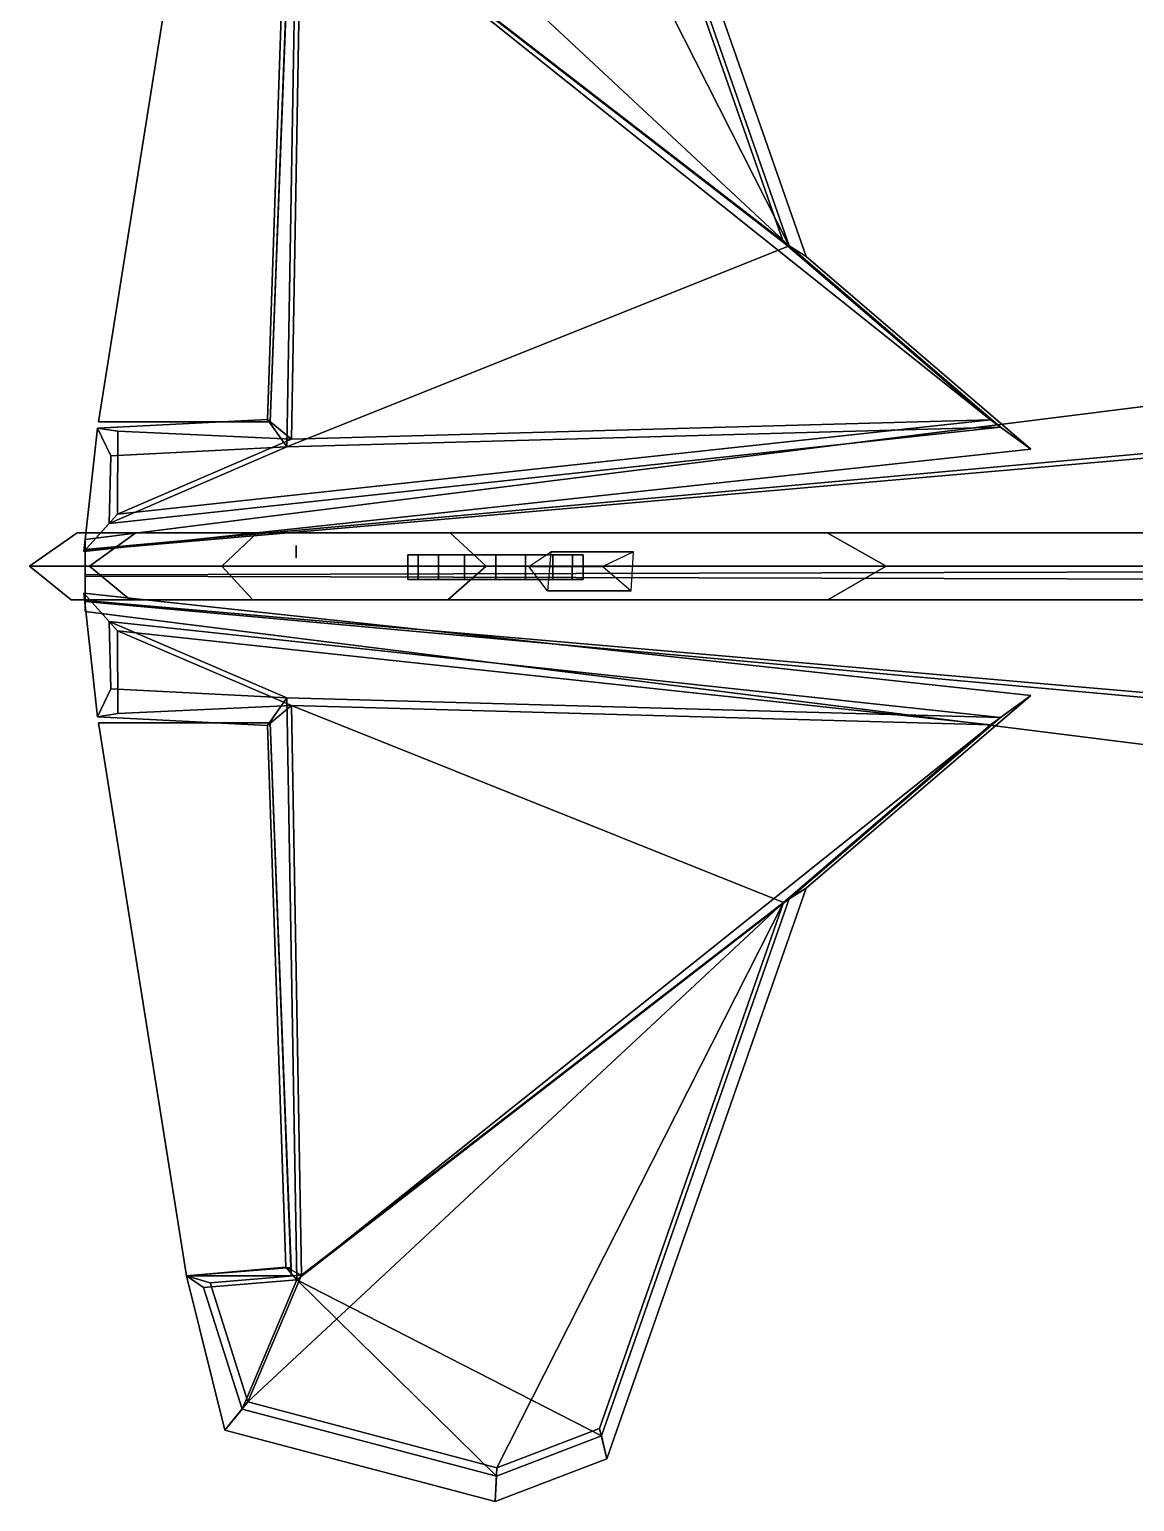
# Model space of a CAD drawing. Header units: metres. Extents: x -69.1 to 3.1, y -45.7 to 47.
# Drawn here: x -69.06 to -42.68, y -21.6 to 13.54 of the extents above; entities that cross this region are included whole.
import ezdxf

# ---------------------------------------------------------------- set-up
doc = ezdxf.new("R2010")
doc.units = ezdxf.units.M

msp = doc.modelspace()

# ---------------------------------------------------------------- linework, layer by layer
at = {"layer": 'AileronD', "color": 46}
for points in [[(-50.928146, 8.371392, 15.636719), (-57.912624, 22.153156, 15.636719), (-63.984753, 20.550264, 15.636719)], [(-50.928146, 8.371392, 15.636719), (-55.406559, 21.194176, 15.636719), (-57.912624, 22.153156, 15.636719)], [(-50.519939, 8.116426, 16.236719), (-51.064217, 8.456381, 16.836718), (-55.449329, 21.012035, 16.836718), (-55.278252, 21.740639, 16.236719)], [(-50.928146, 8.371392, 15.636719), (-50.519939, 8.116426, 16.236719), (-55.278252, 21.740639, 16.236719), (-55.406559, 21.194176, 15.636719)], [(-62.567238, 17.359259, 16.836718), (-55.449329, 21.012035, 16.836718), (-51.064217, 8.456381, 16.836718)], [(-50.928146, 8.371392, 15.636719), (-63.984753, 20.550264, 15.636719), (-62.675915, 17.463694, 15.636719)], [(-62.675915, 17.463694, 15.636719), (-62.941307, 17.161308, 16.236719), (-63.376038, 4.231268, 16.236719), (-62.915577, 3.573314, 15.636719)], [(-62.941307, 17.161308, 16.236719), (-62.567238, 17.359259, 16.836718), (-62.80191, 3.758258, 16.836718), (-63.376038, 4.231268, 16.236719)], [(-62.675915, 17.463694, 15.636719), (-62.915577, 3.573314, 15.636719), (-50.928146, 8.371392, 15.636719)], [(-62.80191, 3.758258, 16.836718), (-62.567238, 17.359259, 16.836718), (-46.121056, 4.220489, 16.836718)], [(-62.567238, 17.359259, 16.836718), (-51.064217, 8.456381, 16.836718), (-46.121056, 4.220489, 16.836718)], [(-45.15609, 3.520034, 16.236719), (-46.121056, 4.220489, 16.836718), (-51.064217, 8.456381, 16.836718), (-50.519939, 8.116426, 16.236719)], [(-62.915577, 3.573314, 15.636719), (-45.879818, 4.04538, 15.636719), (-50.928146, 8.371392, 15.636719)], [(-45.879818, 4.04538, 15.636719), (-45.15609, 3.520034, 16.236719), (-50.519939, 8.116426, 16.236719), (-50.928146, 8.371392, 15.636719)], [(-67.763275, 1.079902, 16.236719), (-66.955139, 1.971738, 16.836718), (-46.121056, 4.220489, 16.836718), (-45.15609, 3.520034, 16.236719)], [(-62.915577, 3.573314, 15.636719), (-63.376038, 4.231268, 16.236719), (-67.437973, 4.025974, 16.236719), (-67.11496, 3.360684, 15.636719)], [(-63.376038, 4.231268, 16.236719), (-62.80191, 3.758258, 16.836718), (-66.953011, 3.948134, 16.836718), (-67.437973, 4.025974, 16.236719)], [(-46.121056, 4.220489, 16.836718), (-66.955139, 1.971738, 16.836718), (-62.80191, 3.758258, 16.836718)], [(-67.157173, 1.748782, 15.636719), (-67.763275, 1.079902, 16.236719), (-45.15609, 3.520034, 16.236719), (-45.879818, 4.04538, 15.636719)], [(-67.11496, 3.360684, 15.636719), (-67.437973, 4.025974, 16.236719), (-67.763275, 1.079902, 16.236719), (-67.157173, 1.748782, 15.636719)], [(-67.437973, 4.025974, 16.236719), (-66.953011, 3.948134, 16.836718), (-66.955139, 1.971738, 16.836718), (-67.763275, 1.079902, 16.236719)], [(-62.915577, 3.573314, 15.636719), (-67.157173, 1.748782, 15.636719), (-45.879818, 4.04538, 15.636719)], [(-66.955139, 1.971738, 16.836718), (-66.953011, 3.948134, 16.836718), (-62.80191, 3.758258, 16.836718)], [(-62.915577, 3.573314, 15.636719), (-67.11496, 3.360684, 15.636719), (-67.157173, 1.748782, 15.636719)]]:
    msp.add_3dface(points, dxfattribs=at)
at = {"layer": 'AileronG', "color": 47}
for points in [[(-67.157173, -0.588975, 15.636719), (-67.763275, 0.079904, 16.236719), (-67.437973, -2.866168, 16.236719), (-67.11496, -2.200878, 15.636719)], [(-45.879818, -2.885574, 15.636719), (-45.15609, -2.360228, 16.236719), (-67.763275, 0.079904, 16.236719), (-67.157173, -0.588975, 15.636719)], [(-67.763275, 0.079904, 16.236719), (-66.955139, -0.811932, 16.836718), (-66.953011, -2.788328, 16.836718), (-67.437973, -2.866168, 16.236719)], [(-45.15609, -2.360228, 16.236719), (-46.121056, -3.060682, 16.836718), (-66.955139, -0.811932, 16.836718), (-67.763275, 0.079904, 16.236719)], [(-67.157173, -0.588975, 15.636719), (-67.11496, -2.200878, 15.636719), (-62.915577, -2.413508, 15.636719)], [(-45.879818, -2.885574, 15.636719), (-67.157173, -0.588975, 15.636719), (-62.915577, -2.413508, 15.636719)], [(-62.80191, -2.598452, 16.836718), (-66.953011, -2.788328, 16.836718), (-66.955139, -0.811932, 16.836718)], [(-62.80191, -2.598452, 16.836718), (-66.955139, -0.811932, 16.836718), (-46.121056, -3.060682, 16.836718)], [(-67.11496, -2.200878, 15.636719), (-67.437973, -2.866168, 16.236719), (-63.376038, -3.071462, 16.236719), (-62.915577, -2.413508, 15.636719)], [(-62.915577, -2.413508, 15.636719), (-63.376038, -3.071462, 16.236719), (-62.941307, -16.001501, 16.236719), (-62.675915, -16.303885, 15.636719)], [(-62.915577, -2.413508, 15.636719), (-62.675915, -16.303885, 15.636719), (-45.879818, -2.885574, 15.636719)], [(-50.519939, -6.95662, 16.236719), (-51.064217, -7.296575, 16.836718), (-46.121056, -3.060682, 16.836718), (-45.15609, -2.360228, 16.236719)], [(-50.928146, -7.211586, 15.636719), (-50.519939, -6.95662, 16.236719), (-45.15609, -2.360228, 16.236719), (-45.879818, -2.885574, 15.636719)], [(-67.437973, -2.866168, 16.236719), (-66.953011, -2.788328, 16.836718), (-62.80191, -2.598452, 16.836718), (-63.376038, -3.071462, 16.236719)], [(-63.376038, -3.071462, 16.236719), (-62.80191, -2.598452, 16.836718), (-62.567238, -16.19945, 16.836718), (-62.941307, -16.001501, 16.236719)], [(-62.80191, -2.598452, 16.836718), (-46.121056, -3.060682, 16.836718), (-51.064217, -7.296575, 16.836718)], [(-62.567238, -16.19945, 16.836718), (-62.80191, -2.598452, 16.836718), (-51.064217, -7.296575, 16.836718)], [(-62.675915, -16.303885, 15.636719), (-50.928146, -7.211586, 15.636719), (-45.879818, -2.885574, 15.636719)], [(-55.278252, -20.58083, 16.236719), (-55.449329, -19.852226, 16.836718), (-51.064217, -7.296575, 16.836718), (-50.519939, -6.95662, 16.236719)], [(-55.406559, -20.034367, 15.636719), (-55.278252, -20.58083, 16.236719), (-50.519939, -6.95662, 16.236719), (-50.928146, -7.211586, 15.636719)], [(-51.064217, -7.296575, 16.836718), (-57.903183, -20.791216, 16.836718), (-63.848812, -19.221714, 16.836718)], [(-51.064217, -7.296575, 16.836718), (-63.848812, -19.221714, 16.836718), (-62.567238, -16.19945, 16.836718)], [(-62.675915, -16.303885, 15.636719), (-55.406559, -20.034367, 15.636719), (-50.928146, -7.211586, 15.636719)], [(-51.064217, -7.296575, 16.836718), (-55.449329, -19.852226, 16.836718), (-57.903183, -20.791216, 16.836718)], [(-62.675915, -16.303885, 15.636719), (-62.941307, -16.001501, 16.236719), (-65.311035, -16.213915, 16.236719), (-64.904533, -16.486319, 15.636719)], [(-62.941307, -16.001501, 16.236719), (-62.567238, -16.19945, 16.836718), (-64.749428, -16.378086, 16.836718), (-65.311035, -16.213915, 16.236719)], [(-64.904533, -16.486319, 15.636719), (-65.311035, -16.213915, 16.236719), (-64.392586, -19.896669, 16.236719), (-63.984753, -19.390455, 15.636719)], [(-65.311035, -16.213915, 16.236719), (-64.749428, -16.378086, 16.836718), (-63.848812, -19.221714, 16.836718), (-64.392586, -19.896669, 16.236719)], [(-62.675915, -16.303885, 15.636719), (-64.904533, -16.486319, 15.636719), (-63.984753, -19.390455, 15.636719)], [(-63.848812, -19.221714, 16.836718), (-64.749428, -16.378086, 16.836718), (-62.567238, -16.19945, 16.836718)], [(-62.675915, -16.303885, 15.636719), (-63.984753, -19.390455, 15.636719), (-57.912624, -20.993347, 15.636719)], [(-62.675915, -16.303885, 15.636719), (-57.912624, -20.993347, 15.636719), (-55.406559, -20.034367, 15.636719)], [(-64.392586, -19.896669, 16.236719), (-63.848812, -19.221714, 16.836718), (-57.903183, -20.791216, 16.836718), (-57.940948, -21.599739, 16.236719)], [(-63.984753, -19.390455, 15.636719), (-64.392586, -19.896669, 16.236719), (-57.940948, -21.599739, 16.236719), (-57.912624, -20.993347, 15.636719)], [(-57.940948, -21.599739, 16.236719), (-57.903183, -20.791216, 16.836718), (-55.449329, -19.852226, 16.836718), (-55.278252, -20.58083, 16.236719)], [(-57.912624, -20.993347, 15.636719), (-57.940948, -21.599739, 16.236719), (-55.278252, -20.58083, 16.236719), (-55.406559, -20.034367, 15.636719)]]:
    msp.add_3dface(points, dxfattribs=at)
at = {"layer": 'CharnProf', "color": 60}
msp.add_3dface([(-62.694496, 0.924441, 16.153511), (-62.694496, 1.224441, 16.326717), (-62.694496, 0.92444, 16.499924)], dxfattribs=at)
at = {"layer": 'FuselageArriere', "color": 36}
for points in [[(-35.509998, 3.906865, 18.224373), (-67.729996, 1.099204, 17.739964), (-67.729996, 1.362498, 17.139217), (-35.509998, 5.415683, 14.781768)], [(-35.509998, 5.415683, 14.781768), (-67.729996, 1.362498, 17.139217), (-67.729996, 1.123883, 16.528248), (-35.509998, 4.04829, 11.280586)], [(-35.509998, 4.04829, 11.280586), (-67.729996, 1.123883, 16.528248), (-67.729996, 0.523135, 16.264954), (-35.509998, 0.605685, 9.771768)], [(-35.509998, 0.405682, 19.591764), (-67.729996, 0.488233, 17.978577), (-67.729996, 1.099204, 17.739964), (-35.509998, 3.906865, 18.224373)], [(-67.729996, 1.123883, 16.528248), (-67.729996, 1.362498, 17.139217), (-67.729996, 1.099204, 17.739964)], [(-67.729996, 1.123883, 16.528248), (-67.729996, 1.099204, 17.739964), (-67.729996, 0.488233, 17.978577)], [(-67.729996, 1.123883, 16.528248), (-67.729996, 0.488233, 17.978577), (-67.729996, -0.112514, 17.715282)], [(-67.729996, 1.123883, 16.528248), (-67.729996, -0.112514, 17.715282), (-67.729996, -0.35113, 17.104313)], [(-67.729996, 1.123883, 16.528248), (-67.729996, -0.35113, 17.104313), (-67.729996, -0.087835, 16.503567)], [(-67.729996, 1.123883, 16.528248), (-67.729996, -0.087835, 16.503567), (-67.729996, 0.523135, 16.264954)], [(-35.509998, 0.605685, 9.771768), (-67.729996, 0.523135, 16.264954), (-67.729996, -0.087835, 16.503567), (-35.509998, -2.895498, 11.139161)], [(-35.509998, -3.036921, 18.082947), (-67.729996, -0.112514, 17.715282), (-67.729996, 0.488233, 17.978577), (-35.509998, 0.405682, 19.591764)], [(-35.509998, -2.895498, 11.139161), (-67.729996, -0.087835, 16.503567), (-67.729996, -0.35113, 17.104313), (-35.509998, -4.404315, 14.581765)], [(-35.509998, -4.404315, 14.581765), (-67.729996, -0.35113, 17.104313), (-67.729996, -0.112514, 17.715282), (-35.509998, -3.036921, 18.082947)]]:
    msp.add_3dface(points, dxfattribs=at)
at = {"layer": 'Gouvernail', "color": 48}
for points in [[(-66.519661, 1.525803, 17.712179), (-67.919662, 1.525803, 32.412178), (-69.05912, 0.725803, 33.041759), (-67.62365, 0.725803, 16.940718)], [(-67.919662, 1.525803, 32.412178), (-63.619663, 1.525803, 35.112179), (-64.466492, 0.725803, 35.88364), (-69.05912, 0.725803, 33.041759)], [(-50.019657, 1.525803, 21.812178), (-63.619663, 1.525803, 35.112179), (-67.919662, 1.525803, 32.412178)], [(-50.019657, 1.525803, 21.812178), (-67.919662, 1.525803, 32.412178), (-66.519661, 1.525803, 17.712179)], [(-41.219658, 1.525803, 19.712179), (-66.519661, 1.525803, 17.712179), (-67.62365, 0.725803, 16.940718), (-38.780201, 0.725803, 19.018066)], [(-50.019657, 1.525803, 21.812178), (-66.519661, 1.525803, 17.712179), (-41.219658, 1.525803, 19.712179)], [(-63.619663, 1.525803, 35.112179), (-59.019653, 1.525803, 33.912178), (-58.158588, 0.725803, 34.477207), (-64.466492, 0.725803, 35.88364)], [(-50.019657, 1.525803, 21.812178), (-59.019653, 1.525803, 33.912178), (-63.619663, 1.525803, 35.112179)], [(-59.019653, 1.525803, 33.912178), (-50.019657, 1.525803, 21.812178), (-48.608814, 0.725803, 21.525963), (-58.158588, 0.725803, 34.477207)], [(-50.019657, 1.525803, 21.812178), (-41.219658, 1.525803, 19.712179), (-38.780201, 0.725803, 19.018066), (-48.608814, 0.725803, 21.525963)], [(-67.62365, 0.725803, 16.940718), (-69.05912, 0.725803, 33.041759), (-68.059875, -0.074197, 32.489651), (-66.655502, -0.074197, 17.617249)], [(-69.05912, 0.725803, 33.041759), (-64.466492, 0.725803, 35.88364), (-63.723866, -0.074197, 35.207108), (-68.059875, -0.074197, 32.489651)], [(-38.780201, 0.725803, 19.018066), (-67.62365, 0.725803, 16.940718), (-66.655502, -0.074197, 17.617249), (-41.079445, -0.074197, 19.639072)], [(-64.466492, 0.725803, 35.88364), (-58.158588, 0.725803, 34.477207), (-59.073666, -0.074197, 33.994015), (-63.723866, -0.074197, 35.207108)], [(-58.158588, 0.725803, 34.477207), (-48.608814, 0.725803, 21.525963), (-50.006016, -0.074197, 21.789263), (-59.073666, -0.074197, 33.994015)], [(-48.608814, 0.725803, 21.525963), (-38.780201, 0.725803, 19.018066), (-41.079445, -0.074197, 19.639072), (-50.006016, -0.074197, 21.789263)], [(-66.655502, -0.074197, 17.617249), (-68.059875, -0.074197, 32.489651), (-63.723866, -0.074197, 35.207108)], [(-66.655502, -0.074197, 17.617249), (-63.723866, -0.074197, 35.207108), (-59.073666, -0.074197, 33.994015)], [(-66.655502, -0.074197, 17.617249), (-59.073666, -0.074197, 33.994015), (-50.006016, -0.074197, 21.789263)], [(-66.655502, -0.074197, 17.617249), (-50.006016, -0.074197, 21.789263), (-41.079445, -0.074197, 19.639072)]]:
    msp.add_3dface(points, dxfattribs=at)
at = {"layer": 'PiedArriere', "color": 45}
for points in [[(-55.372349, 0.720343, 13.767114), (-57.141083, 0.720343, 11.406651), (-56.615688, 1.068639, 10.705024), (-54.64444, 1.068639, 13.480258)], [(-54.64444, 1.068639, 13.480258), (-56.615688, 1.068639, 10.705024), (-56.69759, 0.135383, 10.814395), (-54.694, 0.135383, 13.607594)], [(-54.694, 0.135383, 13.607594), (-56.69759, 0.135383, 10.814395), (-57.141083, 0.720343, 11.406651), (-55.372349, 0.720343, 13.767114)]]:
    msp.add_3dface(points, dxfattribs=at)
at = {"layer": 'RoueArriere', "color": 44}
for points in [[(-59.296806, 0.998676, 11.079174), (-59.296555, 0.408676, 11.078885), (-60.028557, 0.408676, 9.822912), (-60.028946, 0.998676, 9.82297)], [(-60.028946, 0.998676, 9.82297), (-60.028557, 0.408676, 9.822912), (-59.781982, 0.408676, 8.39026), (-59.782322, 0.998676, 8.390054)], [(-58.67234, 0.998676, 7.450898), (-59.296806, 0.998676, 11.079174), (-60.028946, 0.998676, 9.82297)], [(-58.67234, 0.998676, 7.450898), (-60.028946, 0.998676, 9.82297), (-59.782322, 0.998676, 8.390054)], [(-59.782322, 0.998676, 8.390054), (-59.781982, 0.408676, 8.39026), (-58.672207, 0.408676, 7.451278), (-58.67234, 0.998676, 7.450898)], [(-57.928482, 0.998676, 11.570872), (-57.928482, 0.408676, 11.570492), (-59.296555, 0.408676, 11.078885), (-59.296806, 0.998676, 11.079174)], [(-58.67234, 0.998676, 7.450898), (-57.928482, 0.998676, 11.570872), (-59.296806, 0.998676, 11.079174)], [(-58.67234, 0.998676, 7.450898), (-58.672207, 0.408676, 7.451278), (-57.218494, 0.408676, 7.445329), (-57.218365, 0.998676, 7.444948)], [(-58.67234, 0.998676, 7.450898), (-57.218365, 0.998676, 7.444948), (-56.100731, 0.998676, 8.374987)], [(-58.67234, 0.998676, 7.450898), (-56.100731, 0.998676, 8.374987), (-55.842392, 0.998676, 9.80584)], [(-58.67234, 0.998676, 7.450898), (-55.842392, 0.998676, 9.80584), (-56.564224, 0.998676, 11.067993)], [(-58.67234, 0.998676, 7.450898), (-56.564224, 0.998676, 11.067993), (-57.928482, 0.998676, 11.570872)], [(-56.564224, 0.998676, 11.067993), (-56.564476, 0.408676, 11.067705), (-57.928482, 0.408676, 11.570492), (-57.928482, 0.998676, 11.570872)], [(-57.218365, 0.998676, 7.444948), (-57.218494, 0.408676, 7.445329), (-56.101067, 0.408676, 8.375196), (-56.100731, 0.998676, 8.374987)], [(-55.842392, 0.998676, 9.80584), (-55.842781, 0.408676, 9.805784), (-56.564476, 0.408676, 11.067705), (-56.564224, 0.998676, 11.067993)], [(-56.100731, 0.998676, 8.374987), (-56.101067, 0.408676, 8.375196), (-55.842781, 0.408676, 9.805784), (-55.842392, 0.998676, 9.80584)], [(-59.781982, 0.408676, 8.39026), (-60.028557, 0.408676, 9.822912), (-59.296555, 0.408676, 11.078885)], [(-59.781982, 0.408676, 8.39026), (-59.296555, 0.408676, 11.078885), (-57.928482, 0.408676, 11.570492)], [(-59.781982, 0.408676, 8.39026), (-57.928482, 0.408676, 11.570492), (-56.564476, 0.408676, 11.067705)], [(-59.781982, 0.408676, 8.39026), (-56.564476, 0.408676, 11.067705), (-55.842781, 0.408676, 9.805784)], [(-59.781982, 0.408676, 8.39026), (-55.842781, 0.408676, 9.805784), (-56.101067, 0.408676, 8.375196)], [(-59.781982, 0.408676, 8.39026), (-56.101067, 0.408676, 8.375196), (-57.218494, 0.408676, 7.445329)], [(-59.781982, 0.408676, 8.39026), (-57.218494, 0.408676, 7.445329), (-58.672207, 0.408676, 7.451278)]]:
    msp.add_3dface(points, dxfattribs=at)
at = {"layer": 'VoletD', "color": 2}
for points in [[(-65.311035, 17.373722, 16.236719), (-62.811039, 17.173721, 16.736719), (-63.311039, 4.173722, 16.736719), (-67.411034, 4.173722, 16.236719)], [(-62.811039, 17.373722, 15.736718), (-65.311035, 17.373722, 16.236719), (-67.411034, 4.173722, 16.236719), (-63.311039, 4.173722, 15.736718)], [(-63.311039, 4.173722, 15.736718), (-67.411034, 4.173722, 16.236719), (-63.311039, 4.173722, 16.736719)]]:
    msp.add_3dface(points, dxfattribs=at)
at = {"layer": 'VoletG', "color": 1}
for points in [[(-67.411034, -3.013915, 16.236719), (-63.311039, -3.013915, 16.736719), (-62.811039, -16.013914, 16.736719), (-65.311035, -16.213915, 16.236719)], [(-63.311039, -3.013915, 15.736718), (-67.411034, -3.013915, 16.236719), (-65.311035, -16.213915, 16.236719), (-62.811039, -16.213915, 15.736718)], [(-63.311039, -3.013915, 16.736719), (-67.411034, -3.013915, 16.236719), (-63.311039, -3.013915, 15.736718)], [(-62.811039, -16.013914, 16.736719), (-62.811039, -16.213915, 15.736718), (-65.311035, -16.213915, 16.236719)]]:
    msp.add_3dface(points, dxfattribs=at)

doc.saveas('drawing.dxf')
